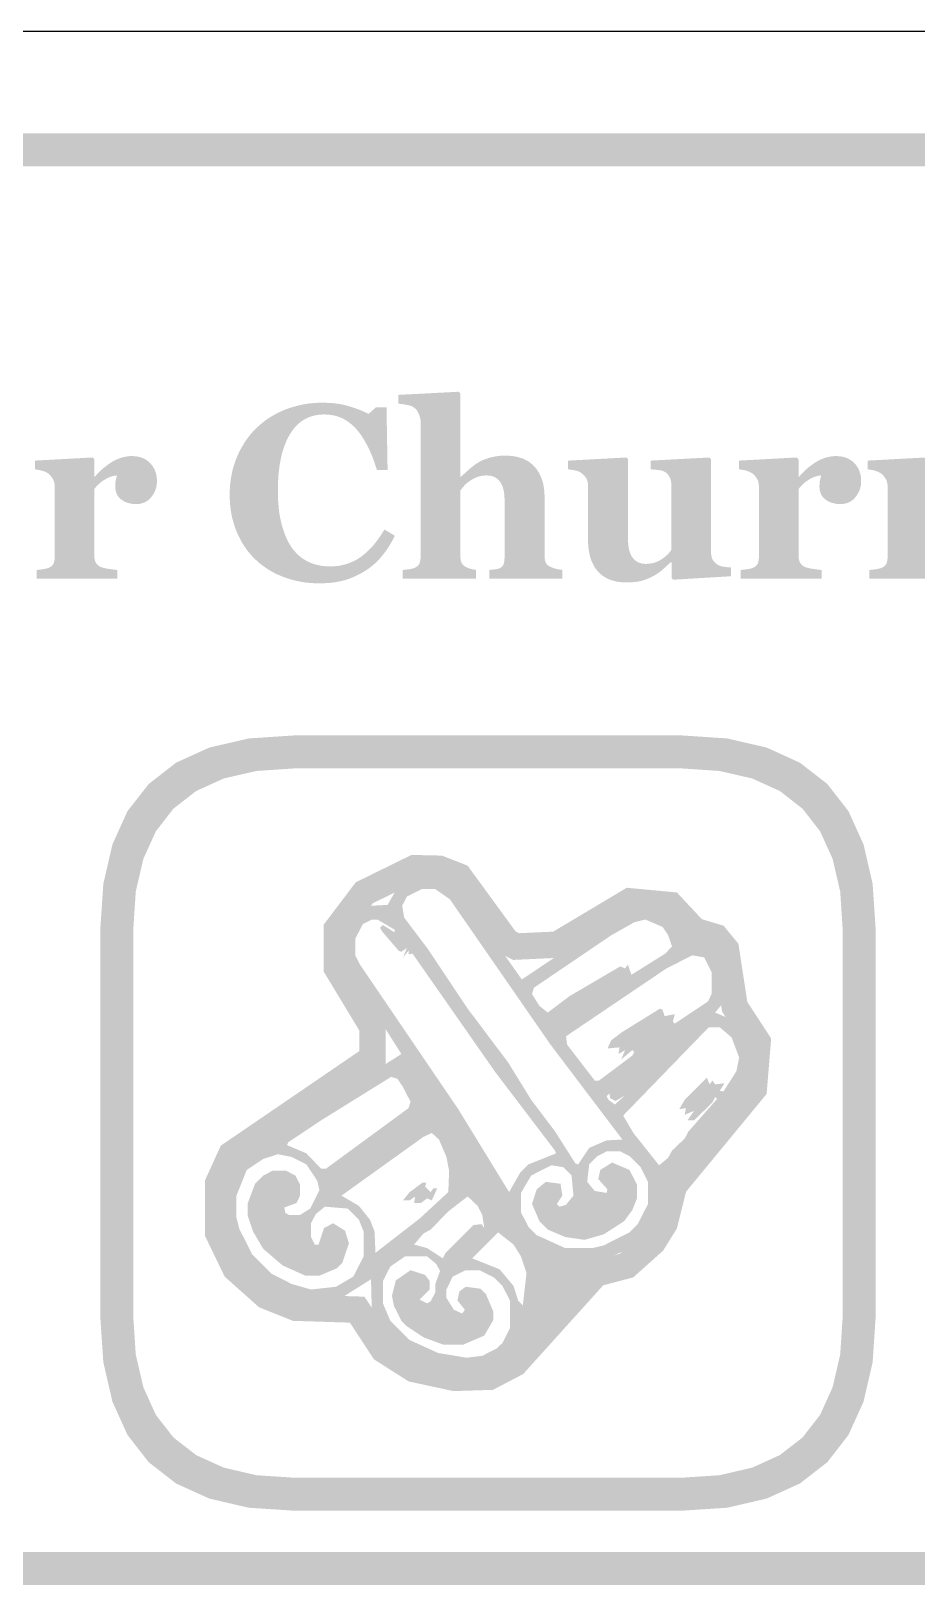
# Model space of a CAD drawing. Header units: millimetres. Extents: x 6 to 297, y 6 to 451.
# Drawn here: x 42.86 to 53.6, y 20.56 to 39.4 of the extents above; entities that cross this region are included whole.
import ezdxf

# ---------------------------------------------------------------- set-up
doc = ezdxf.new("R2010")
doc.units = ezdxf.units.MM
doc.layers.add('CUT', color=1, linetype='Continuous')
doc.layers.add('RASTER', color=7, linetype='Continuous')

msp = doc.modelspace()

# ---------------------------------------------------------------- hatches: boundary and pattern name
at = {"layer": 'RASTER'}
h = msp.add_hatch(color=7, dxfattribs=at)
h.paths.add_polyline_path([(7.2, 35.956), (7.234, 36.471), (7.337, 36.918), (7.509, 37.296), (7.75, 37.606), (8.059, 37.846), (8.438, 38.018), (8.884, 38.121), (9.4, 38.156), (66.6, 38.156), (67.116, 38.121), (67.563, 38.018), (67.941, 37.846), (68.25, 37.606), (68.491, 37.296), (68.663, 36.918), (68.766, 36.471), (68.8, 35.956), (68.8, 22.756), (68.766, 22.24), (68.663, 21.793), (68.491, 21.415), (68.25, 21.106), (67.941, 20.865), (67.563, 20.693), (67.116, 20.59), (66.6, 20.556), (9.4, 20.556), (8.884, 20.59), (8.438, 20.693), (8.059, 20.865), (7.75, 21.106), (7.509, 21.415), (7.337, 21.793), (7.234, 22.24), (7.2, 22.756)])
h.paths.add_polyline_path([(7.6, 35.956), (7.6, 22.756), (7.628, 22.334), (7.712, 21.968), (7.853, 21.659), (8.05, 21.406), (8.303, 21.209), (8.612, 21.068), (8.978, 20.984), (9.4, 20.956), (66.6, 20.956), (67.022, 20.984), (67.387, 21.068), (67.697, 21.209), (67.95, 21.406), (68.147, 21.659), (68.288, 21.968), (68.372, 22.334), (68.4, 22.756), (68.4, 35.956), (68.372, 36.378), (68.288, 36.743), (68.147, 37.053), (67.95, 37.306), (67.697, 37.503), (67.387, 37.643), (67.022, 37.728), (66.6, 37.756), (9.4, 37.756), (8.978, 37.728), (8.612, 37.643), (8.303, 37.503), (8.05, 37.306), (7.853, 37.053), (7.712, 36.743), (7.628, 36.378), (7.6, 35.956)], flags=0)
for points in [[(46.355, 32.7), (46.299, 32.701), (46.243, 32.705), (46.188, 32.71), (46.134, 32.719), (46.081, 32.729), (46.029, 32.742), (45.978, 32.757), (45.928, 32.774), (45.879, 32.794), (45.831, 32.815), (45.786, 32.839), (45.741, 32.865), (45.699, 32.893), (45.658, 32.923), (45.618, 32.955), (45.581, 32.989), (45.545, 33.024), (45.512, 33.062), (45.48, 33.101), (45.451, 33.143), (45.423, 33.186), (45.398, 33.232), (45.374, 33.28), (45.352, 33.329), (45.332, 33.381), (45.316, 33.433), (45.301, 33.487), (45.289, 33.542), (45.28, 33.599), (45.274, 33.656), (45.27, 33.715), (45.269, 33.775), (45.27, 33.835), (45.274, 33.894), (45.28, 33.951), (45.29, 34.008), (45.301, 34.063), (45.316, 34.118), (45.333, 34.171), (45.353, 34.223), (45.375, 34.273), (45.399, 34.322), (45.426, 34.369), (45.454, 34.415), (45.485, 34.459), (45.517, 34.501), (45.552, 34.541), (45.589, 34.579), (45.628, 34.615), (45.668, 34.649), (45.71, 34.681), (45.754, 34.711), (45.8, 34.738), (45.847, 34.764), (45.897, 34.787), (45.948, 34.809), (46.001, 34.828), (46.055, 34.844), (46.109, 34.858), (46.165, 34.87), (46.222, 34.879), (46.279, 34.885), (46.337, 34.889), (46.396, 34.89), (46.439, 34.889), (46.481, 34.887), (46.522, 34.884), (46.562, 34.88), (46.601, 34.874), (46.638, 34.867), (46.675, 34.858), (46.711, 34.848), (46.746, 34.838), (46.78, 34.827), (46.812, 34.815), (46.843, 34.804), (46.872, 34.792), (46.9, 34.779), (46.926, 34.767), (46.952, 34.754), (47.042, 34.834), (47.17, 34.834), (47.183, 34.076), (47.054, 34.076), (47.026, 34.159), (46.997, 34.238), (46.966, 34.31), (46.933, 34.377), (46.9, 34.437), (46.865, 34.492), (46.828, 34.542), (46.791, 34.585), (46.751, 34.623), (46.709, 34.656), (46.666, 34.684), (46.62, 34.707), (46.572, 34.725), (46.522, 34.738), (46.47, 34.745), (46.416, 34.748), (46.349, 34.744), (46.286, 34.733), (46.228, 34.714), (46.173, 34.687), (46.123, 34.653), (46.077, 34.612), (46.035, 34.562), (45.997, 34.505), (45.963, 34.442), (45.934, 34.372), (45.909, 34.296), (45.889, 34.214), (45.873, 34.126), (45.862, 34.032), (45.855, 33.932), (45.853, 33.825), (45.854, 33.764), (45.856, 33.706), (45.86, 33.65), (45.865, 33.596), (45.872, 33.544), (45.881, 33.495), (45.891, 33.447), (45.902, 33.402), (45.915, 33.36), (45.929, 33.319), (45.943, 33.281), (45.959, 33.244), (45.975, 33.21), (45.993, 33.178), (46.011, 33.148), (46.03, 33.12), (46.052, 33.094), (46.075, 33.069), (46.098, 33.045), (46.123, 33.024), (46.148, 33.004), (46.175, 32.987), (46.203, 32.971), (46.231, 32.957), (46.26, 32.945), (46.29, 32.934), (46.321, 32.925), (46.353, 32.918), (46.385, 32.912), (46.419, 32.908), (46.453, 32.906), (46.487, 32.905), (46.538, 32.907), (46.587, 32.912), (46.635, 32.921), (46.681, 32.933), (46.726, 32.949), (46.77, 32.968), (46.812, 32.99), (46.853, 33.016), (46.892, 33.046), (46.931, 33.079), (46.969, 33.116), (47.006, 33.156), (47.042, 33.2), (47.077, 33.248), (47.112, 33.299), (47.145, 33.353), (47.271, 33.277), (47.255, 33.245), (47.238, 33.214), (47.221, 33.184), (47.204, 33.155), (47.185, 33.127), (47.167, 33.099), (47.147, 33.072), (47.127, 33.047), (47.107, 33.022), (47.086, 32.997), (47.064, 32.974), (47.041, 32.952), (47.017, 32.93), (46.993, 32.91), (46.967, 32.89), (46.941, 32.871), (46.912, 32.852), (46.882, 32.833), (46.851, 32.816), (46.82, 32.8), (46.787, 32.784), (46.754, 32.77), (46.72, 32.757), (46.686, 32.745), (46.65, 32.735), (46.613, 32.726), (46.574, 32.718), (46.533, 32.711), (46.491, 32.706), (46.448, 32.703), (46.402, 32.701), (46.355, 32.7)], [(49.3, 32.756), (48.418, 32.756), (48.418, 32.863), (48.425, 32.863), (48.433, 32.864), (48.441, 32.865), (48.45, 32.866), (48.459, 32.867), (48.468, 32.868), (48.477, 32.869), (48.487, 32.87), (48.496, 32.871), (48.505, 32.873), (48.514, 32.874), (48.521, 32.876), (48.528, 32.878), (48.535, 32.88), (48.54, 32.882), (48.545, 32.885), (48.553, 32.889), (48.56, 32.894), (48.566, 32.899), (48.572, 32.904), (48.577, 32.911), (48.581, 32.917), (48.585, 32.924), (48.589, 32.932), (48.592, 32.94), (48.594, 32.949), (48.596, 32.959), (48.598, 32.97), (48.599, 32.981), (48.6, 32.994), (48.601, 33.008), (48.601, 33.022), (48.601, 33.708), (48.6, 33.744), (48.598, 33.779), (48.593, 33.81), (48.587, 33.84), (48.579, 33.867), (48.569, 33.891), (48.558, 33.914), (48.545, 33.933), (48.53, 33.951), (48.514, 33.966), (48.496, 33.979), (48.476, 33.99), (48.456, 33.998), (48.433, 34.004), (48.41, 34.007), (48.384, 34.008), (48.37, 34.008), (48.355, 34.007), (48.341, 34.006), (48.328, 34.004), (48.314, 34.001), (48.301, 33.998), (48.288, 33.995), (48.275, 33.991), (48.263, 33.986), (48.25, 33.981), (48.238, 33.975), (48.225, 33.969), (48.213, 33.962), (48.201, 33.955), (48.188, 33.948), (48.176, 33.939), (48.166, 33.932), (48.156, 33.925), (48.147, 33.917), (48.138, 33.91), (48.13, 33.902), (48.122, 33.895), (48.115, 33.887), (48.108, 33.879), (48.102, 33.872), (48.096, 33.864), (48.09, 33.857), (48.085, 33.85), (48.079, 33.844), (48.074, 33.837), (48.069, 33.831), (48.065, 33.825), (48.065, 33.038), (48.065, 33.025), (48.066, 33.013), (48.067, 33.001), (48.068, 32.99), (48.07, 32.98), (48.072, 32.97), (48.075, 32.961), (48.078, 32.953), (48.082, 32.945), (48.086, 32.938), (48.091, 32.931), (48.097, 32.924), (48.104, 32.918), (48.111, 32.912), (48.119, 32.906), (48.128, 32.901), (48.134, 32.898), (48.14, 32.894), (48.146, 32.891), (48.153, 32.888), (48.161, 32.885), (48.169, 32.883), (48.177, 32.88), (48.186, 32.877), (48.195, 32.875), (48.204, 32.873), (48.212, 32.87), (48.221, 32.869), (48.23, 32.867), (48.238, 32.865), (48.247, 32.864), (48.255, 32.863), (48.255, 32.756), (47.365, 32.756), (47.365, 32.863), (47.374, 32.863), (47.384, 32.864), (47.393, 32.865), (47.402, 32.866), (47.411, 32.867), (47.421, 32.868), (47.43, 32.869), (47.439, 32.87), (47.448, 32.871), (47.456, 32.873), (47.465, 32.874), (47.473, 32.876), (47.48, 32.878), (47.488, 32.88), (47.495, 32.882), (47.502, 32.885), (47.514, 32.889), (47.524, 32.894), (47.533, 32.9), (47.542, 32.906), (47.549, 32.913), (47.556, 32.92), (47.561, 32.927), (47.566, 32.935), (47.57, 32.944), (47.574, 32.953), (47.576, 32.963), (47.579, 32.973), (47.581, 32.985), (47.582, 32.997), (47.583, 33.009), (47.583, 33.022), (47.583, 34.656), (47.583, 34.667), (47.582, 34.679), (47.58, 34.692), (47.578, 34.704), (47.574, 34.717), (47.571, 34.729), (47.566, 34.742), (47.561, 34.755), (47.555, 34.768), (47.549, 34.78), (47.542, 34.791), (47.535, 34.801), (47.527, 34.811), (47.518, 34.82), (47.509, 34.827), (47.5, 34.834), (47.492, 34.839), (47.483, 34.843), (47.474, 34.848), (47.464, 34.851), (47.453, 34.855), (47.441, 34.858), (47.428, 34.862), (47.415, 34.864), (47.401, 34.867), (47.387, 34.869), (47.374, 34.871), (47.362, 34.873), (47.35, 34.875), (47.338, 34.876), (47.326, 34.877), (47.315, 34.878), (47.315, 34.985), (48.043, 35.023), (48.065, 35), (48.065, 33.992), (48.071, 33.992), (48.085, 34.004), (48.098, 34.016), (48.111, 34.028), (48.124, 34.039), (48.136, 34.051), (48.148, 34.061), (48.16, 34.072), (48.171, 34.082), (48.183, 34.092), (48.195, 34.102), (48.207, 34.112), (48.221, 34.123), (48.235, 34.133), (48.249, 34.143), (48.264, 34.153), (48.28, 34.163), (48.294, 34.172), (48.309, 34.18), (48.326, 34.188), (48.343, 34.196), (48.361, 34.203), (48.38, 34.21), (48.4, 34.217), (48.422, 34.224), (48.444, 34.229), (48.466, 34.234), (48.489, 34.239), (48.512, 34.242), (48.536, 34.245), (48.56, 34.247), (48.585, 34.248), (48.61, 34.248), (48.667, 34.246), (48.721, 34.24), (48.771, 34.229), (48.818, 34.214), (48.86, 34.195), (48.899, 34.172), (48.935, 34.144), (48.967, 34.112), (48.995, 34.077), (49.019, 34.039), (49.039, 33.998), (49.056, 33.954), (49.069, 33.908), (49.078, 33.859), (49.084, 33.808), (49.086, 33.753), (49.086, 33.036), (49.086, 33.022), (49.087, 33.01), (49.088, 32.998), (49.09, 32.987), (49.092, 32.976), (49.095, 32.967), (49.098, 32.957), (49.102, 32.949), (49.107, 32.941), (49.112, 32.934), (49.118, 32.927), (49.125, 32.92), (49.133, 32.914), (49.142, 32.908), (49.152, 32.903), (49.162, 32.898), (49.169, 32.895), (49.176, 32.892), (49.183, 32.889), (49.19, 32.887), (49.197, 32.884), (49.205, 32.882), (49.213, 32.88), (49.221, 32.877), (49.229, 32.875), (49.238, 32.873), (49.247, 32.871), (49.257, 32.869), (49.267, 32.867), (49.277, 32.866), (49.288, 32.864), (49.3, 32.863)], [(44.387, 33.941), (44.386, 33.913), (44.382, 33.887), (44.377, 33.861), (44.37, 33.836), (44.36, 33.812), (44.348, 33.789), (44.334, 33.767), (44.318, 33.745), (44.3, 33.725), (44.281, 33.708), (44.26, 33.694), (44.238, 33.682), (44.215, 33.673), (44.19, 33.666), (44.164, 33.662), (44.136, 33.661), (44.11, 33.662), (44.085, 33.664), (44.061, 33.669), (44.038, 33.675), (44.015, 33.682), (43.994, 33.691), (43.974, 33.703), (43.955, 33.715), (43.938, 33.73), (43.923, 33.746), (43.91, 33.763), (43.9, 33.782), (43.892, 33.803), (43.886, 33.825), (43.883, 33.849), (43.881, 33.875), (43.881, 33.887), (43.882, 33.899), (43.882, 33.91), (43.883, 33.92), (43.884, 33.93), (43.885, 33.939), (43.887, 33.947), (43.889, 33.955), (43.89, 33.962), (43.892, 33.969), (43.894, 33.976), (43.896, 33.982), (43.897, 33.989), (43.899, 33.995), (43.9, 34.002), (43.902, 34.008), (43.885, 34.007), (43.868, 34.004), (43.85, 34), (43.833, 33.995), (43.815, 33.988), (43.797, 33.981), (43.778, 33.972), (43.76, 33.961), (43.741, 33.95), (43.724, 33.938), (43.706, 33.924), (43.689, 33.91), (43.673, 33.895), (43.658, 33.879), (43.642, 33.862), (43.628, 33.844), (43.628, 33.04), (43.628, 33.027), (43.629, 33.015), (43.63, 33.004), (43.632, 32.993), (43.634, 32.983), (43.637, 32.973), (43.64, 32.964), (43.644, 32.955), (43.648, 32.947), (43.653, 32.939), (43.659, 32.932), (43.666, 32.925), (43.673, 32.919), (43.681, 32.913), (43.689, 32.907), (43.698, 32.902), (43.707, 32.898), (43.717, 32.894), (43.728, 32.891), (43.741, 32.887), (43.754, 32.884), (43.769, 32.881), (43.785, 32.878), (43.803, 32.875), (43.82, 32.873), (43.837, 32.87), (43.852, 32.868), (43.865, 32.867), (43.878, 32.865), (43.889, 32.864), (43.899, 32.863), (43.908, 32.863), (43.908, 32.756), (42.928, 32.756), (42.928, 32.863), (42.937, 32.863), (42.946, 32.864), (42.955, 32.865), (42.965, 32.866), (42.974, 32.867), (42.983, 32.868), (42.992, 32.869), (43.002, 32.871), (43.011, 32.872), (43.02, 32.874), (43.028, 32.875), (43.036, 32.877), (43.044, 32.879), (43.052, 32.88), (43.059, 32.883), (43.065, 32.885), (43.077, 32.889), (43.087, 32.894), (43.096, 32.899), (43.105, 32.905), (43.113, 32.912), (43.119, 32.919), (43.125, 32.926), (43.13, 32.934), (43.134, 32.943), (43.138, 32.953), (43.141, 32.963), (43.143, 32.973), (43.145, 32.985), (43.146, 32.997), (43.147, 33.009), (43.147, 33.022), (43.147, 33.875), (43.147, 33.888), (43.146, 33.901), (43.144, 33.913), (43.141, 33.925), (43.138, 33.937), (43.133, 33.948), (43.128, 33.959), (43.123, 33.969), (43.116, 33.98), (43.109, 33.989), (43.102, 33.998), (43.095, 34.007), (43.087, 34.015), (43.079, 34.023), (43.071, 34.03), (43.063, 34.036), (43.056, 34.04), (43.048, 34.044), (43.041, 34.048), (43.033, 34.052), (43.024, 34.056), (43.015, 34.059), (43.006, 34.062), (42.996, 34.065), (42.986, 34.068), (42.975, 34.071), (42.965, 34.073), (42.954, 34.075), (42.942, 34.077), (42.931, 34.079), (42.919, 34.08), (42.907, 34.081), (42.907, 34.188), (43.606, 34.226), (43.628, 34.204), (43.628, 33.992), (43.634, 33.992), (43.659, 34.021), (43.685, 34.048), (43.711, 34.073), (43.738, 34.097), (43.765, 34.119), (43.792, 34.139), (43.82, 34.158), (43.848, 34.176), (43.877, 34.192), (43.906, 34.205), (43.935, 34.217), (43.964, 34.226), (43.994, 34.233), (44.024, 34.238), (44.054, 34.242), (44.085, 34.243), (44.118, 34.241), (44.15, 34.237), (44.18, 34.231), (44.208, 34.221), (44.234, 34.21), (44.259, 34.195), (44.282, 34.178), (44.304, 34.158), (44.323, 34.137), (44.34, 34.113), (44.354, 34.088), (44.366, 34.062), (44.375, 34.034), (44.382, 34.004), (44.385, 33.973), (44.387, 33.941)], [(51.346, 32.786), (50.647, 32.744), (50.625, 32.765), (50.625, 32.956), (50.617, 32.956), (50.604, 32.945), (50.592, 32.934), (50.58, 32.923), (50.567, 32.912), (50.555, 32.901), (50.543, 32.89), (50.531, 32.879), (50.519, 32.868), (50.507, 32.857), (50.494, 32.847), (50.481, 32.837), (50.467, 32.827), (50.453, 32.817), (50.438, 32.808), (50.422, 32.798), (50.406, 32.789), (50.387, 32.78), (50.369, 32.771), (50.351, 32.763), (50.333, 32.755), (50.316, 32.748), (50.298, 32.742), (50.281, 32.736), (50.264, 32.731), (50.247, 32.726), (50.227, 32.723), (50.206, 32.719), (50.183, 32.717), (50.157, 32.714), (50.13, 32.713), (50.101, 32.712), (50.07, 32.712), (50.017, 32.714), (49.966, 32.72), (49.919, 32.731), (49.875, 32.745), (49.834, 32.764), (49.797, 32.787), (49.762, 32.814), (49.731, 32.845), (49.704, 32.88), (49.68, 32.919), (49.659, 32.961), (49.643, 33.006), (49.63, 33.055), (49.621, 33.107), (49.615, 33.162), (49.613, 33.222), (49.613, 33.881), (49.613, 33.895), (49.612, 33.908), (49.61, 33.921), (49.608, 33.933), (49.605, 33.944), (49.601, 33.954), (49.596, 33.964), (49.591, 33.974), (49.586, 33.983), (49.579, 33.991), (49.573, 34), (49.566, 34.008), (49.558, 34.015), (49.55, 34.023), (49.542, 34.03), (49.533, 34.037), (49.525, 34.043), (49.517, 34.048), (49.508, 34.052), (49.499, 34.056), (49.489, 34.06), (49.479, 34.063), (49.468, 34.066), (49.457, 34.069), (49.445, 34.071), (49.434, 34.073), (49.423, 34.075), (49.412, 34.077), (49.401, 34.078), (49.391, 34.08), (49.381, 34.081), (49.372, 34.081), (49.372, 34.188), (50.082, 34.226), (50.098, 34.204), (50.098, 33.23), (50.099, 33.194), (50.102, 33.16), (50.106, 33.128), (50.113, 33.099), (50.121, 33.073), (50.131, 33.049), (50.142, 33.027), (50.156, 33.008), (50.171, 32.991), (50.188, 32.976), (50.205, 32.964), (50.225, 32.954), (50.245, 32.946), (50.267, 32.94), (50.29, 32.937), (50.315, 32.936), (50.341, 32.937), (50.366, 32.939), (50.39, 32.944), (50.414, 32.949), (50.437, 32.957), (50.459, 32.966), (50.481, 32.977), (50.502, 32.99), (50.522, 33.004), (50.54, 33.018), (50.557, 33.032), (50.573, 33.046), (50.588, 33.061), (50.601, 33.076), (50.612, 33.091), (50.623, 33.106), (50.623, 33.895), (50.622, 33.908), (50.621, 33.92), (50.62, 33.931), (50.618, 33.943), (50.615, 33.954), (50.612, 33.964), (50.608, 33.975), (50.604, 33.985), (50.598, 33.994), (50.593, 34.004), (50.587, 34.012), (50.58, 34.021), (50.573, 34.028), (50.565, 34.036), (50.557, 34.043), (50.548, 34.049), (50.541, 34.053), (50.533, 34.057), (50.525, 34.061), (50.516, 34.064), (50.506, 34.067), (50.496, 34.069), (50.484, 34.071), (50.472, 34.073), (50.46, 34.074), (50.448, 34.075), (50.435, 34.077), (50.423, 34.078), (50.41, 34.079), (50.398, 34.08), (50.385, 34.081), (50.372, 34.081), (50.372, 34.188), (51.083, 34.226), (51.104, 34.204), (51.104, 33.074), (51.105, 33.061), (51.106, 33.049), (51.107, 33.037), (51.11, 33.026), (51.113, 33.016), (51.116, 33.005), (51.12, 32.996), (51.125, 32.986), (51.13, 32.978), (51.136, 32.969), (51.143, 32.961), (51.15, 32.953), (51.158, 32.946), (51.166, 32.939), (51.175, 32.932), (51.185, 32.926), (51.192, 32.921), (51.2, 32.918), (51.208, 32.914), (51.217, 32.911), (51.226, 32.908), (51.236, 32.905), (51.247, 32.903), (51.258, 32.901), (51.269, 32.9), (51.28, 32.899), (51.291, 32.897), (51.302, 32.896), (51.313, 32.895), (51.324, 32.894), (51.335, 32.894), (51.346, 32.893)], [(52.924, 33.941), (52.923, 33.913), (52.92, 33.887), (52.914, 33.861), (52.907, 33.836), (52.897, 33.812), (52.885, 33.789), (52.871, 33.767), (52.855, 33.745), (52.837, 33.725), (52.818, 33.708), (52.797, 33.694), (52.775, 33.682), (52.752, 33.673), (52.727, 33.666), (52.701, 33.662), (52.673, 33.661), (52.647, 33.662), (52.622, 33.664), (52.598, 33.669), (52.575, 33.675), (52.553, 33.682), (52.531, 33.691), (52.511, 33.703), (52.492, 33.715), (52.475, 33.73), (52.46, 33.746), (52.447, 33.763), (52.437, 33.782), (52.429, 33.803), (52.423, 33.825), (52.42, 33.849), (52.418, 33.875), (52.419, 33.887), (52.419, 33.899), (52.419, 33.91), (52.42, 33.92), (52.421, 33.93), (52.423, 33.939), (52.424, 33.947), (52.426, 33.955), (52.428, 33.962), (52.429, 33.969), (52.431, 33.976), (52.433, 33.982), (52.434, 33.989), (52.436, 33.995), (52.437, 34.002), (52.439, 34.008), (52.422, 34.007), (52.405, 34.004), (52.387, 34), (52.37, 33.995), (52.352, 33.988), (52.334, 33.981), (52.315, 33.972), (52.297, 33.961), (52.278, 33.95), (52.261, 33.938), (52.243, 33.924), (52.227, 33.91), (52.21, 33.895), (52.195, 33.879), (52.18, 33.862), (52.165, 33.844), (52.165, 33.04), (52.165, 33.027), (52.166, 33.015), (52.167, 33.004), (52.169, 32.993), (52.171, 32.983), (52.174, 32.973), (52.177, 32.964), (52.181, 32.955), (52.186, 32.947), (52.191, 32.939), (52.196, 32.932), (52.203, 32.925), (52.21, 32.919), (52.218, 32.913), (52.226, 32.907), (52.235, 32.902), (52.244, 32.898), (52.254, 32.894), (52.265, 32.891), (52.278, 32.887), (52.291, 32.884), (52.306, 32.881), (52.323, 32.878), (52.34, 32.875), (52.358, 32.873), (52.374, 32.87), (52.389, 32.868), (52.403, 32.867), (52.415, 32.865), (52.426, 32.864), (52.436, 32.863), (52.445, 32.863), (52.445, 32.756), (51.465, 32.756), (51.465, 32.863), (51.474, 32.863), (51.483, 32.864), (51.492, 32.865), (51.502, 32.866), (51.511, 32.867), (51.52, 32.868), (51.529, 32.869), (51.539, 32.871), (51.548, 32.872), (51.557, 32.874), (51.565, 32.875), (51.573, 32.877), (51.581, 32.879), (51.589, 32.88), (51.596, 32.883), (51.603, 32.885), (51.614, 32.889), (51.624, 32.894), (51.634, 32.899), (51.642, 32.905), (51.65, 32.912), (51.656, 32.919), (51.662, 32.926), (51.667, 32.934), (51.671, 32.943), (51.675, 32.953), (51.678, 32.963), (51.68, 32.973), (51.682, 32.985), (51.683, 32.997), (51.684, 33.009), (51.685, 33.022), (51.685, 33.875), (51.684, 33.888), (51.683, 33.901), (51.681, 33.913), (51.678, 33.925), (51.675, 33.937), (51.671, 33.948), (51.666, 33.959), (51.66, 33.969), (51.653, 33.98), (51.647, 33.989), (51.64, 33.998), (51.632, 34.007), (51.625, 34.015), (51.617, 34.023), (51.608, 34.03), (51.6, 34.036), (51.593, 34.04), (51.586, 34.044), (51.578, 34.048), (51.57, 34.052), (51.561, 34.056), (51.552, 34.059), (51.543, 34.062), (51.533, 34.065), (51.523, 34.068), (51.512, 34.071), (51.502, 34.073), (51.491, 34.075), (51.479, 34.077), (51.468, 34.079), (51.456, 34.08), (51.444, 34.081), (51.444, 34.188), (52.143, 34.226), (52.165, 34.204), (52.165, 33.992), (52.171, 33.992), (52.196, 34.021), (52.222, 34.048), (52.248, 34.073), (52.275, 34.097), (52.302, 34.119), (52.33, 34.139), (52.357, 34.158), (52.385, 34.176), (52.414, 34.192), (52.443, 34.205), (52.472, 34.217), (52.501, 34.226), (52.531, 34.233), (52.561, 34.238), (52.591, 34.242), (52.622, 34.243), (52.655, 34.241), (52.687, 34.237), (52.717, 34.231), (52.745, 34.221), (52.771, 34.21), (52.796, 34.195), (52.82, 34.178), (52.841, 34.158), (52.86, 34.137), (52.877, 34.113), (52.891, 34.088), (52.903, 34.062), (52.912, 34.034), (52.919, 34.004), (52.923, 33.973), (52.924, 33.941)], [(54.484, 33.941), (54.483, 33.913), (54.48, 33.887), (54.474, 33.861), (54.467, 33.836), (54.457, 33.812), (54.445, 33.789), (54.431, 33.767), (54.415, 33.745), (54.397, 33.725), (54.378, 33.708), (54.357, 33.694), (54.335, 33.682), (54.312, 33.673), (54.287, 33.666), (54.261, 33.662), (54.233, 33.661), (54.207, 33.662), (54.182, 33.664), (54.158, 33.669), (54.135, 33.675), (54.113, 33.682), (54.092, 33.691), (54.071, 33.703), (54.052, 33.715), (54.035, 33.73), (54.02, 33.746), (54.007, 33.763), (53.997, 33.782), (53.989, 33.803), (53.983, 33.825), (53.98, 33.849), (53.979, 33.875), (53.979, 33.887), (53.979, 33.899), (53.98, 33.91), (53.98, 33.92), (53.981, 33.93), (53.983, 33.939), (53.984, 33.947), (53.986, 33.955), (53.988, 33.962), (53.989, 33.969), (53.991, 33.976), (53.993, 33.982), (53.994, 33.989), (53.996, 33.995), (53.998, 34.002), (53.999, 34.008), (53.982, 34.007), (53.965, 34.004), (53.947, 34), (53.93, 33.995), (53.912, 33.988), (53.894, 33.981), (53.875, 33.972), (53.857, 33.961), (53.839, 33.95), (53.821, 33.938), (53.803, 33.924), (53.787, 33.91), (53.77, 33.895), (53.755, 33.879), (53.74, 33.862), (53.725, 33.844), (53.725, 33.04), (53.725, 33.027), (53.726, 33.015), (53.727, 33.004), (53.729, 32.993), (53.731, 32.983), (53.734, 32.973), (53.737, 32.964), (53.741, 32.955), (53.746, 32.947), (53.751, 32.939), (53.756, 32.932), (53.763, 32.925), (53.77, 32.919), (53.778, 32.913), (53.786, 32.907), (53.795, 32.902), (53.804, 32.898), (53.814, 32.894), (53.825, 32.891), (53.838, 32.887), (53.851, 32.884), (53.866, 32.881), (53.883, 32.878), (53.9, 32.875), (53.918, 32.873), (53.934, 32.87), (53.949, 32.868), (53.963, 32.867), (53.975, 32.865), (53.986, 32.864), (53.996, 32.863), (54.005, 32.863), (54.005, 32.756), (53.025, 32.756), (53.025, 32.863), (53.034, 32.863), (53.043, 32.864), (53.052, 32.865), (53.062, 32.866), (53.071, 32.867), (53.08, 32.868), (53.09, 32.869), (53.099, 32.871), (53.108, 32.872), (53.117, 32.874), (53.125, 32.875), (53.133, 32.877), (53.141, 32.879), (53.149, 32.88), (53.156, 32.883), (53.163, 32.885), (53.174, 32.889), (53.184, 32.894), (53.194, 32.899), (53.202, 32.905), (53.21, 32.912), (53.216, 32.919), (53.222, 32.926), (53.227, 32.934), (53.231, 32.943), (53.235, 32.953), (53.238, 32.963), (53.24, 32.973), (53.242, 32.985), (53.244, 32.997), (53.244, 33.009), (53.245, 33.022), (53.245, 33.875), (53.244, 33.888), (53.243, 33.901), (53.241, 33.913), (53.238, 33.925), (53.235, 33.937), (53.231, 33.948), (53.226, 33.959), (53.22, 33.969), (53.213, 33.98), (53.207, 33.989), (53.2, 33.998), (53.192, 34.007), (53.185, 34.015), (53.177, 34.023), (53.168, 34.03), (53.16, 34.036), (53.153, 34.04), (53.146, 34.044), (53.138, 34.048), (53.13, 34.052), (53.121, 34.056), (53.112, 34.059), (53.103, 34.062), (53.093, 34.065), (53.083, 34.068), (53.072, 34.071), (53.062, 34.073), (53.051, 34.075), (53.04, 34.077), (53.028, 34.079), (53.016, 34.08), (53.004, 34.081), (53.004, 34.188), (53.703, 34.226), (53.725, 34.204), (53.725, 33.992), (53.731, 33.992), (53.756, 34.021), (53.782, 34.048), (53.809, 34.073), (53.835, 34.097), (53.862, 34.119), (53.89, 34.139), (53.917, 34.158), (53.946, 34.176), (53.974, 34.192), (54.003, 34.205), (54.032, 34.217), (54.061, 34.226), (54.091, 34.233), (54.121, 34.238), (54.152, 34.242), (54.182, 34.243), (54.215, 34.241), (54.247, 34.237), (54.277, 34.231), (54.305, 34.221), (54.332, 34.21), (54.356, 34.195), (54.38, 34.178), (54.401, 34.158), (54.421, 34.137), (54.437, 34.113), (54.452, 34.088), (54.463, 34.062), (54.472, 34.034), (54.479, 34.004), (54.483, 33.973), (54.484, 33.941)]]:
    msp.add_hatch(color=7, dxfattribs=at).paths.add_polyline_path(points)
h = msp.add_hatch(color=7, dxfattribs=at)
h.paths.add_polyline_path([(43.7, 28.506), (43.737, 29.057), (43.847, 29.534), (44.03, 29.938), (44.288, 30.268), (44.618, 30.525), (45.022, 30.709), (45.499, 30.819), (46.05, 30.856), (50.75, 30.856), (51.301, 30.819), (51.778, 30.709), (52.182, 30.525), (52.513, 30.268), (52.77, 29.938), (52.953, 29.534), (53.063, 29.057), (53.1, 28.506), (53.1, 23.806), (53.063, 23.255), (52.953, 22.778), (52.77, 22.374), (52.513, 22.043), (52.182, 21.786), (51.778, 21.603), (51.301, 21.492), (50.75, 21.456), (46.05, 21.456), (45.499, 21.492), (45.022, 21.603), (44.618, 21.786), (44.288, 22.043), (44.03, 22.374), (43.847, 22.778), (43.737, 23.255), (43.7, 23.806)])
h.paths.add_polyline_path([(44.1, 28.506), (44.1, 23.806), (44.13, 23.349), (44.222, 22.953), (44.374, 22.617), (44.588, 22.343), (44.862, 22.13), (45.197, 21.978), (45.593, 21.886), (46.05, 21.856), (50.75, 21.856), (51.207, 21.886), (51.603, 21.978), (51.938, 22.13), (52.213, 22.343), (52.426, 22.617), (52.578, 22.953), (52.67, 23.349), (52.7, 23.806), (52.7, 28.506), (52.67, 28.963), (52.578, 29.359), (52.426, 29.694), (52.213, 29.968), (51.938, 30.182), (51.603, 30.334), (51.207, 30.425), (50.75, 30.456), (46.05, 30.456), (45.593, 30.425), (45.197, 30.334), (44.862, 30.182), (44.587, 29.968), (44.374, 29.694), (44.222, 29.359), (44.13, 28.963), (44.1, 28.506)], flags=0)
h = msp.add_hatch(color=7, dxfattribs=at)
h.paths.add_polyline_path([(47.472, 29.407), (47.841, 29.399), (48.152, 29.278), (48.736, 28.478), (48.775, 28.458), (49.191, 28.477), (50.082, 29.009), (50.69, 28.952), (50.993, 28.628), (51.256, 28.549), (51.436, 28.33), (51.544, 27.625), (51.833, 27.182), (51.778, 26.509), (50.801, 25.323), (50.69, 24.878), (50.524, 24.61), (50.16, 24.284), (49.797, 24.189), (48.826, 23.112), (48.46, 22.921), (47.982, 22.906), (47.439, 23.023), (47.018, 23.291), (46.726, 23.736), (46.035, 23.758), (45.624, 23.923), (45.208, 24.294), (44.971, 24.784), (44.971, 25.465), (45.161, 25.882), (46.839, 27.028), (46.839, 27.28), (46.41, 27.99), (46.41, 28.564), (46.797, 29.075)])
h.paths.add_polyline_path([(47.543, 29.086), (47.006, 28.822), (46.73, 28.456), (46.73, 28.079), (47.159, 27.369), (47.159, 26.859), (45.415, 25.668), (45.291, 25.395), (45.291, 24.857), (45.468, 24.49), (45.795, 24.199), (46.101, 24.076), (46.903, 24.051), (47.248, 23.524), (47.563, 23.324), (48.011, 23.227), (48.377, 23.238), (48.627, 23.369), (49.624, 24.475), (50.004, 24.574), (50.276, 24.817), (50.392, 25.004), (50.508, 25.47), (51.467, 26.635), (51.505, 27.099), (51.238, 27.507), (51.133, 28.195), (51.071, 28.27), (50.819, 28.346), (50.539, 28.644), (50.156, 28.681), (49.286, 28.161), (48.704, 28.134), (48.522, 28.228), (47.948, 29.014), (47.777, 29.081), (47.543, 29.086)], flags=0)
h = msp.add_hatch(color=7, dxfattribs=at)
h.paths.add_polyline_path([(47.538, 29.15), (47.762, 29.16), (48.006, 29.036), (48.81, 27.897), (49.861, 28.601), (50.173, 28.758), (50.44, 28.758), (50.618, 28.667), (50.685, 28.601), (50.799, 28.38), (51.01, 28.356), (51.154, 28.266), (51.277, 28.021), (51.277, 27.72), (51.22, 27.576), (51.154, 27.496), (51.388, 27.395), (51.488, 27.295), (51.612, 26.983), (51.579, 26.749), (51.421, 26.471), (50.531, 25.42), (50.507, 25.176), (50.44, 24.975), (50.35, 24.831), (50.116, 24.63), (49.66, 24.449), (49.513, 24.262), (49.326, 24.081), (49.279, 23.994), (49.024, 23.746), (48.977, 23.659), (48.609, 23.291), (48.365, 23.167), (47.896, 23.167), (47.561, 23.267), (47.283, 23.425), (47.149, 23.558), (47.025, 23.769), (46.992, 23.87), (46.982, 24.262), (46.624, 24.037), (46.389, 23.97), (46.122, 24.004), (45.743, 24.161), (45.643, 24.228), (45.375, 24.529), (45.218, 24.874), (45.218, 25.042), (45.184, 25.109), (45.251, 25.477), (45.408, 25.755), (47.35, 26.993), (46.969, 27.596), (46.781, 27.844), (46.657, 28.088), (46.624, 28.323), (46.734, 28.614), (46.815, 28.701), (46.992, 28.791), (47.183, 28.801), (47.317, 29.036)])
h.paths.add_polyline_path([(47.595, 28.992), (47.417, 28.902), (47.36, 28.791), (47.384, 28.647), (47.672, 28.266), (48.154, 27.543), (48.643, 26.893), (48.924, 26.438), (49.212, 26.056), (49.459, 25.668), (49.493, 25.654), (49.627, 25.855), (49.838, 25.946), (50.029, 25.956), (49.158, 27.107), (47.939, 28.868), (47.762, 28.992)], flags=0)
h.paths.add_polyline_path([(46.992, 28.624), (46.882, 28.567), (46.791, 28.39), (46.791, 28.189), (46.848, 28.078), (48.04, 26.324), (48.656, 25.319), (48.79, 25.554), (48.89, 25.654), (49.225, 25.788), (49.212, 25.822), (48.489, 26.773), (47.484, 28.212), (47.437, 28.199), (47.437, 28.246), (47.37, 28.165), (47.417, 28.279), (47.35, 28.232), (47.317, 28.246), (47.116, 28.48), (47.092, 28.524), (47.126, 28.557), (47.27, 28.467), (47.27, 28.5), (47.059, 28.624)], flags=0)
h.paths.add_polyline_path([(50.306, 28.624), (50.173, 28.59), (49.895, 28.433), (48.957, 27.797), (48.934, 27.72), (49.024, 27.576), (49.125, 27.496), (49.392, 27.697), (49.962, 28.031), (50.005, 28.055), (50.062, 28.031), (50.096, 28.078), (50.139, 27.954), (50.551, 28.212), (50.631, 28.299), (50.584, 28.433), (50.517, 28.534)], flags=0)
h.paths.add_polyline_path([(50.876, 28.189), (50.564, 28.031), (49.346, 27.208), (49.359, 27.107), (49.694, 26.672), (49.747, 26.672), (50.149, 26.973), (50.173, 27.017), (50.149, 27.04), (50.015, 26.927), (50.062, 27.04), (49.982, 26.993), (49.995, 27.074), (49.848, 27.06), (49.895, 27.161), (50.029, 27.261), (50.484, 27.543), (50.517, 27.529), (50.541, 27.452), (50.665, 27.476), (50.641, 27.385), (50.665, 27.362), (51.066, 27.63), (51.11, 27.72), (51.11, 27.988), (51.02, 28.165)], flags=0)
h.paths.add_polyline_path([(51.077, 27.318), (50.039, 26.247), (50.163, 26.036), (50.474, 25.644), (50.584, 25.735), (50.631, 25.822), (50.785, 25.969), (50.832, 26.056), (51.177, 26.448), (51.154, 26.471), (51.12, 26.404), (50.899, 26.19), (50.819, 26.19), (50.899, 26.304), (50.785, 26.257), (50.799, 26.337), (50.718, 26.324), (50.785, 26.438), (51.053, 26.706), (51.087, 26.625), (51.12, 26.672), (51.154, 26.625), (51.267, 26.639), (51.21, 26.548), (51.254, 26.538), (51.411, 26.783), (51.445, 26.95), (51.354, 27.194), (51.21, 27.318)], flags=0)
h.paths.add_polyline_path([(47.226, 26.716), (46.379, 26.19), (45.978, 25.922), (45.964, 25.889), (46.199, 25.788), (46.379, 25.601), (46.433, 25.601), (47.437, 26.337), (47.461, 26.414), (47.37, 26.592), (47.303, 26.692)], flags=0)
h.paths.add_polyline_path([(49.871, 26.515), (49.838, 26.481), (49.861, 26.438), (49.938, 26.381), (50.062, 26.491), (49.948, 26.424), (49.881, 26.458)], flags=0)
h.paths.add_polyline_path([(47.719, 26.036), (47.618, 25.989), (46.624, 25.276), (46.835, 25.152), (46.969, 24.985), (47.025, 24.841), (47.036, 24.583), (47.571, 24.998), (47.919, 25.319), (47.929, 25.577), (47.896, 25.745), (47.806, 25.956)], flags=0)
h.paths.add_polyline_path([(49.838, 25.812), (49.727, 25.755), (49.627, 25.654), (49.603, 25.443), (49.694, 25.333), (49.838, 25.309), (49.848, 25.353), (49.737, 25.477), (49.761, 25.587), (49.905, 25.678), (50.116, 25.587), (50.206, 25.41), (50.206, 25.242), (50.149, 25.099), (50.049, 24.965), (49.804, 24.807), (49.57, 24.74), (49.336, 24.774), (49.125, 24.864), (49.024, 24.965), (48.934, 25.176), (48.991, 25.353), (49.101, 25.443), (49.279, 25.42), (49.302, 25.276), (49.235, 25.176), (49.269, 25.142), (49.346, 25.165), (49.436, 25.276), (49.413, 25.52), (49.312, 25.621), (49.168, 25.644), (48.924, 25.52), (48.8, 25.309), (48.8, 25.075), (48.89, 24.898), (48.991, 24.797), (49.336, 24.64), (49.67, 24.64), (49.804, 24.673), (50.116, 24.831), (50.216, 24.931), (50.34, 25.176), (50.34, 25.443), (50.25, 25.621), (50.116, 25.755), (50.005, 25.812)], flags=0)
h.paths.add_polyline_path([(45.854, 25.778), (45.676, 25.721), (45.475, 25.587), (45.351, 25.276), (45.351, 25.008), (45.385, 24.874), (45.542, 24.563), (45.777, 24.328), (46.021, 24.205), (46.255, 24.138), (46.557, 24.171), (46.768, 24.295), (46.892, 24.539), (46.892, 24.841), (46.835, 24.985), (46.701, 25.119), (46.423, 25.142), (46.312, 25.052), (46.255, 24.941), (46.255, 24.774), (46.299, 24.683), (46.346, 24.683), (46.413, 24.884), (46.523, 24.941), (46.667, 24.851), (46.714, 24.697), (46.634, 24.462), (46.567, 24.395), (46.356, 24.305), (46.188, 24.305), (45.911, 24.429), (45.676, 24.63), (45.552, 24.841), (45.485, 25.042), (45.485, 25.176), (45.576, 25.42), (45.676, 25.52), (45.787, 25.577), (45.954, 25.577), (46.065, 25.52), (46.122, 25.41), (46.122, 25.276), (46.078, 25.186), (45.931, 25.132), (45.944, 25.065), (45.988, 25.042), (46.122, 25.042), (46.245, 25.119), (46.356, 25.343), (46.332, 25.453), (46.199, 25.654), (46.021, 25.745)], flags=0)
h.paths.add_polyline_path([(47.605, 25.433), (47.652, 25.433), (47.638, 25.386), (47.705, 25.319), (47.739, 25.366), (47.785, 25.366), (47.719, 25.219), (47.662, 25.242), (47.585, 25.186), (47.504, 25.186), (47.518, 25.266), (47.451, 25.219), (47.37, 25.219), (47.451, 25.319)], flags=0)
h.paths.add_polyline_path([(48.154, 25.266), (47.919, 25.085), (47.705, 24.864), (47.618, 24.817), (47.504, 24.683), (47.662, 24.64), (47.852, 24.516), (47.886, 24.583), (48.221, 24.918), (48.321, 24.931), (48.355, 24.884), (48.331, 25.042), (48.274, 25.152)], flags=0)
h.paths.add_polyline_path([(48.522, 24.831), (48.207, 24.516), (48.542, 24.382), (48.71, 24.181), (48.766, 24.004), (48.823, 23.947), (48.867, 24.339), (48.8, 24.539), (48.71, 24.683)], flags=0)
h.paths.add_polyline_path([(47.394, 24.539), (47.216, 24.416), (47.126, 24.238), (47.126, 23.97), (47.216, 23.759), (47.451, 23.525), (47.796, 23.368), (48.14, 23.311), (48.331, 23.334), (48.509, 23.425), (48.576, 23.491), (48.666, 23.669), (48.666, 24.004), (48.576, 24.181), (48.475, 24.282), (48.298, 24.372), (48.13, 24.372), (47.973, 24.295), (47.896, 24.138), (47.896, 24.037), (47.986, 23.893), (48.087, 23.846), (48.12, 23.893), (48.03, 24.004), (48.053, 24.114), (48.13, 24.171), (48.308, 24.148), (48.375, 24.081), (48.465, 23.87), (48.465, 23.769), (48.355, 23.579), (48.097, 23.468), (47.862, 23.468), (47.618, 23.558), (47.417, 23.692), (47.35, 23.759), (47.26, 23.937), (47.236, 24.061), (47.283, 24.248), (47.461, 24.372), (47.638, 24.315), (47.695, 24.238), (47.695, 24.138), (47.571, 24.014), (47.662, 23.97), (47.705, 23.994), (47.762, 24.104), (47.762, 24.205), (47.819, 24.362), (47.772, 24.449), (47.662, 24.539)], flags=0)

# ---------------------------------------------------------------- linework, layer by layer
at = {"layer": 'CUT'}
msp.add_lwpolyline([(8.999, 39.396), (67.001, 39.396)], dxfattribs=at)

doc.saveas('drawing.dxf')
